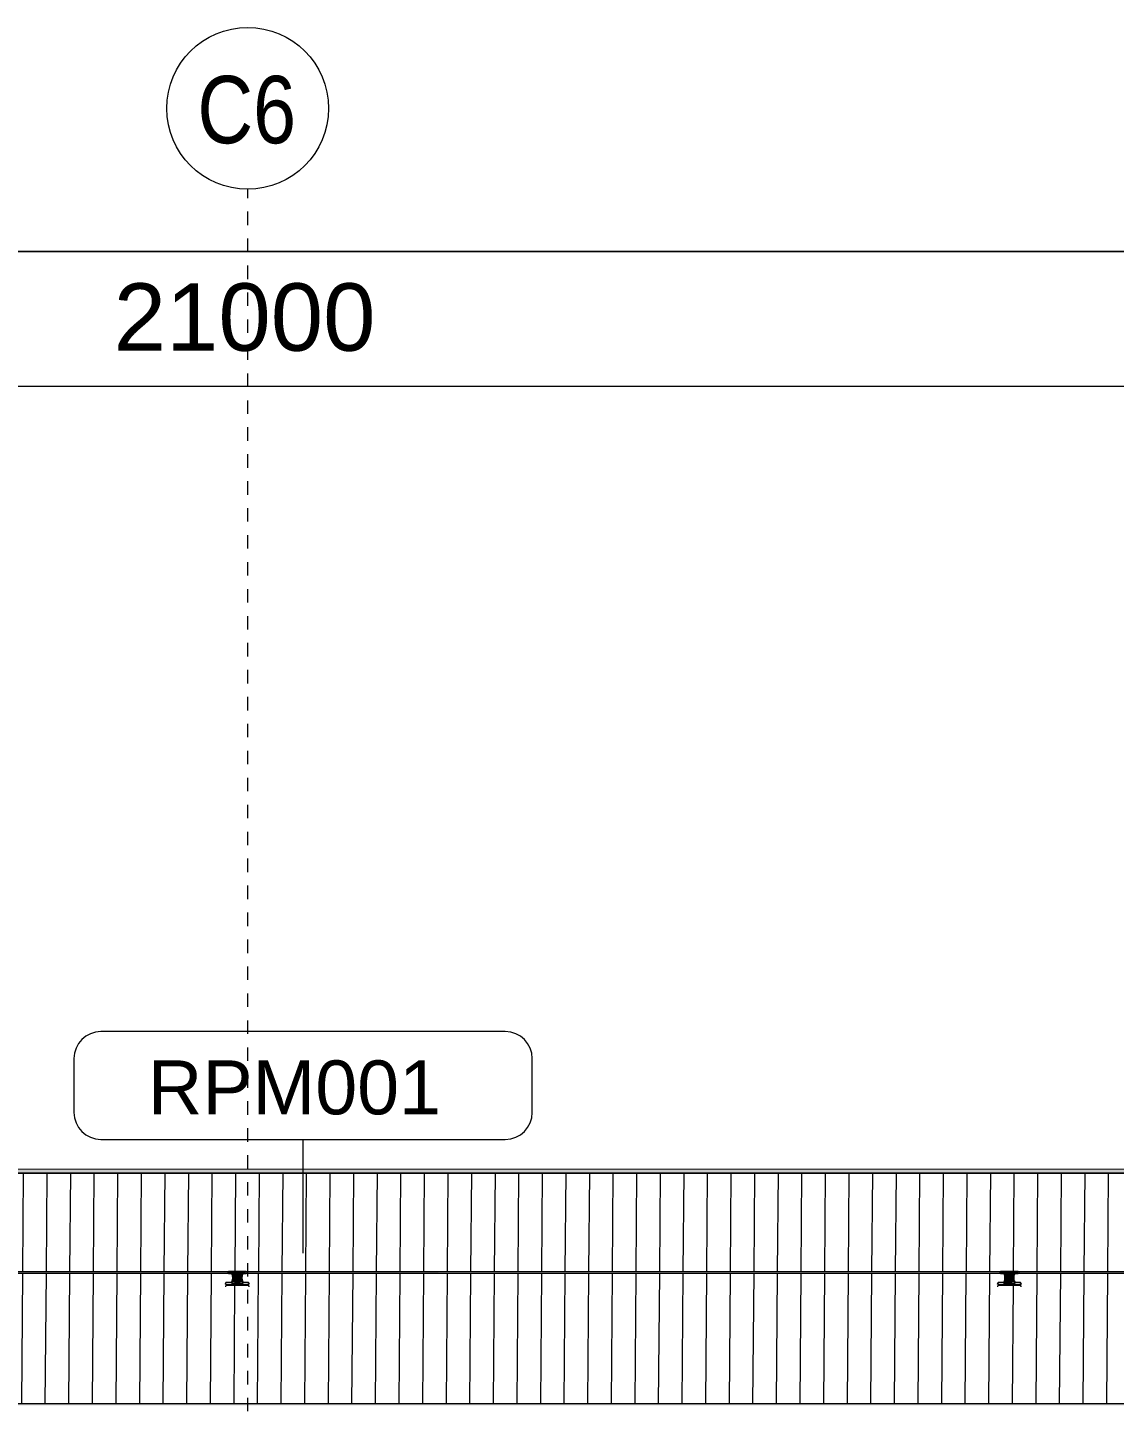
# Model space of a CAD drawing. Header units: metres. Extents: x -2362 to -2010, y -1 to 30.
# Drawn here: x -2064.4 to -2056.34, y 15.95 to 26.16 of the extents above; entities that cross this region are included whole.
import ezdxf

# ---------------------------------------------------------------- set-up
doc = ezdxf.new("R2010")
doc.units = ezdxf.units.M
doc.linetypes.add('Grid Line', pattern=[0.021, 0.012, -0.003, 0.003, -0.003])
for name, color, linetype, lineweight in [('A-ANNO-NOTE', 131, 'Continuous', 5), ('A-DETL-GENF', 92, 'Continuous', 5), ('A-ROOF', 132, 'Continuous', 5), ('A-ROOF-IDEN', 132, 'Continuous', 5), ('A-ROOF-PATT', 132, 'Continuous', 5), ('Q-SPCQ', 91, 'Continuous', 5), ('S-GRID', 1, 'Continuous', 5), ('S-GRID-IDEN', 1, 'Continuous', 5)]:
    doc.layers.add(name, color=color, linetype=linetype, lineweight=lineweight)
doc.styles.add('Arial', font='arial.ttf', dxfattribs={"height": 0.5})
doc.styles.add('Arial Narrow', font='ARIALN.TTF', dxfattribs={"height": 0.5})
doc.styles.add('Arial_2', font='arial.ttf', dxfattribs={"height": 0.4})

# ---------------------------------------------------------------- blocks, each defined once
blk = doc.blocks.new('Static Line_Sayfa_Metal Deck_Pan Mount - Up to 15 _ pitch - Max 2 Users-1847625-SOUTH EAST - PART C')
at = {"layer": 'Q-SPCQ'}
h = blk.add_hatch(color=256, dxfattribs=at)
h.paths.add_polyline_path([(-1584.927, 16.924), (-1584.577, 16.926), (-1584.577, 16.927), (-1584.573, 16.925), (-1584.571, 16.929), (-1590.171, 16.926), (-1590.169, 16.927), (-1590.165, 16.925), (-1590.165, 16.924), (-1585.76, 16.924)])
h.paths.add_polyline_path([(-1590.759, 16.924), (-1590.305, 16.926), (-1590.305, 16.927), (-1590.3, 16.925), (-1590.298, 16.929), (-1595.899, 16.926), (-1595.897, 16.927), (-1595.892, 16.925), (-1595.892, 16.924), (-1590.967, 16.924)])
h.paths.add_polyline_path([(-1596.383, 16.924), (-1596.032, 16.926), (-1596.032, 16.927), (-1596.028, 16.925), (-1596.026, 16.929), (-1601.627, 16.926), (-1601.624, 16.927), (-1601.62, 16.925), (-1601.62, 16.924), (-1596.591, 16.924)])
h.paths.add_polyline_path([(-1601.76, 16.924), (-1601.76, 16.927), (-1601.756, 16.925), (-1601.753, 16.929), (-1607.354, 16.926), (-1607.352, 16.927), (-1607.348, 16.925), (-1607.348, 16.924), (-1601.799, 16.924)])
h.paths.add_polyline_path([(-1607.481, 16.924), (-1607.481, 16.929), (-1613.082, 16.926), (-1613.079, 16.927), (-1613.075, 16.925), (-1613.075, 16.924), (-1607.488, 16.927), (-1607.488, 16.927), (-1607.483, 16.925), (-1607.483, 16.924)])
h.paths.add_polyline_path([(-1613.215, 16.924), (-1613.215, 16.927), (-1613.211, 16.925), (-1613.209, 16.929), (-1618.809, 16.926), (-1618.807, 16.927), (-1618.803, 16.925), (-1618.803, 16.924), (-1613.255, 16.924)])
h.paths.add_polyline_path([(-1619.087, 16.924), (-1618.943, 16.926), (-1618.943, 16.927), (-1618.938, 16.925), (-1618.936, 16.929), (-1624.537, 16.926), (-1624.535, 16.927), (-1624.53, 16.925), (-1624.53, 16.924), (-1619.295, 16.924)])
h.paths.add_polyline_path([(-1624.666, 16.924), (-1624.664, 16.926), (-1624.664, 16.929), (-1630.265, 16.926), (-1630.262, 16.927), (-1630.258, 16.925), (-1630.258, 16.924), (-1624.67, 16.926), (-1624.67, 16.927), (-1624.666, 16.925), (-1624.666, 16.925)])
h.paths.add_polyline_path([(-1630.398, 16.924), (-1630.398, 16.927), (-1630.394, 16.925), (-1630.391, 16.929), (-1635.992, 16.926), (-1635.99, 16.927), (-1635.986, 16.925), (-1635.986, 16.924), (-1630.543, 16.924)])
h.paths.add_polyline_path([(-1636.376, 16.924), (-1636.126, 16.926), (-1636.125, 16.927), (-1636.121, 16.925), (-1636.119, 16.929), (-1641.72, 16.926), (-1641.717, 16.927), (-1641.713, 16.925), (-1641.713, 16.924), (-1636.584, 16.924)])
h.paths.add_polyline_path([(-1642.625, 16.924), (-1641.853, 16.926), (-1641.852, 16.927), (-1641.849, 16.925), (-1641.847, 16.929), (-1647.447, 16.926), (-1647.445, 16.927), (-1647.441, 16.925), (-1647.441, 16.924), (-1642.833, 16.924)])
h.paths.add_polyline_path([(-1647.576, 16.924), (-1647.574, 16.926), (-1647.574, 16.929), (-1653.175, 16.926), (-1653.173, 16.927), (-1653.168, 16.925), (-1653.168, 16.924), (-1647.581, 16.926), (-1647.578, 16.927), (-1647.576, 16.925)])
h.paths.add_polyline_path([(-1654.289, 16.924), (-1653.308, 16.926), (-1653.308, 16.927), (-1653.304, 16.925), (-1653.302, 16.929), (-1658.903, 16.926), (-1658.9, 16.927), (-1658.896, 16.925), (-1658.896, 16.924), (-1654.497, 16.924)])
h = blk.add_hatch(color=256, dxfattribs=at)
h.paths.add_polyline_path([(-1584.571, 16.921), (-1584.573, 16.921), (-1584.577, 16.923), (-1584.577, 16.924), (-1590.165, 16.922), (-1590.166, 16.922), (-1590.169, 16.923), (-1590.171, 16.921), (-1584.718, 16.921)])
h.paths.add_polyline_path([(-1590.759, 16.921), (-1590.298, 16.922), (-1590.3, 16.921), (-1590.305, 16.923), (-1590.305, 16.924), (-1595.892, 16.922), (-1595.894, 16.921), (-1595.897, 16.923), (-1595.899, 16.921), (-1590.967, 16.921)])
h.paths.add_polyline_path([(-1596.026, 16.921), (-1596.028, 16.921), (-1596.032, 16.923), (-1596.032, 16.924), (-1601.62, 16.922), (-1601.621, 16.921), (-1601.624, 16.923), (-1601.627, 16.921), (-1596.175, 16.921)])
h.paths.add_polyline_path([(-1601.753, 16.921), (-1601.756, 16.921), (-1601.76, 16.923), (-1601.76, 16.924), (-1607.348, 16.922), (-1607.349, 16.921), (-1607.352, 16.923), (-1607.354, 16.921), (-1601.799, 16.921)])
h.paths.add_polyline_path([(-1607.631, 16.921), (-1607.481, 16.922), (-1607.483, 16.921), (-1607.488, 16.924), (-1607.488, 16.924), (-1613.075, 16.922), (-1613.077, 16.921), (-1613.079, 16.923), (-1613.082, 16.921), (-1607.839, 16.921)])
h.paths.add_polyline_path([(-1613.255, 16.921), (-1613.209, 16.923), (-1613.211, 16.921), (-1613.215, 16.924), (-1613.215, 16.924), (-1618.803, 16.922), (-1618.803, 16.922), (-1618.807, 16.923), (-1618.809, 16.921), (-1613.463, 16.921)])
h.paths.add_polyline_path([(-1619.087, 16.921), (-1618.936, 16.923), (-1618.938, 16.921), (-1618.943, 16.924), (-1618.943, 16.924), (-1624.53, 16.922), (-1624.531, 16.922), (-1624.535, 16.923), (-1624.537, 16.921), (-1619.295, 16.921)])
h.paths.add_polyline_path([(-1624.664, 16.921), (-1624.666, 16.921), (-1624.67, 16.924), (-1624.67, 16.924), (-1630.258, 16.922), (-1630.258, 16.922), (-1630.262, 16.923), (-1630.265, 16.921), (-1624.711, 16.921)])
h.paths.add_polyline_path([(-1630.752, 16.921), (-1630.391, 16.923), (-1630.394, 16.921), (-1630.398, 16.924), (-1630.398, 16.924), (-1635.986, 16.922), (-1635.986, 16.922), (-1635.99, 16.923), (-1635.992, 16.921), (-1630.96, 16.921)])
h.paths.add_polyline_path([(-1636.119, 16.921), (-1636.121, 16.921), (-1636.126, 16.924), (-1636.126, 16.924), (-1641.713, 16.922), (-1641.714, 16.922), (-1641.717, 16.923), (-1641.72, 16.921), (-1636.167, 16.921)])
h.paths.add_polyline_path([(-1643.041, 16.921), (-1641.847, 16.923), (-1641.849, 16.921), (-1641.853, 16.924), (-1641.853, 16.924), (-1647.441, 16.922), (-1647.441, 16.922), (-1647.445, 16.923), (-1647.447, 16.921), (-1643.249, 16.921)])
h.paths.add_polyline_path([(-1648.665, 16.921), (-1647.574, 16.922), (-1647.576, 16.921), (-1647.581, 16.923), (-1647.581, 16.924), (-1653.168, 16.922), (-1653.169, 16.922), (-1653.173, 16.923), (-1653.175, 16.921), (-1649.082, 16.921)])
h.paths.add_polyline_path([(-1654.289, 16.921), (-1653.302, 16.922), (-1653.304, 16.921), (-1653.308, 16.923), (-1653.308, 16.924), (-1658.896, 16.922), (-1658.896, 16.922), (-1658.9, 16.923), (-1658.903, 16.921), (-1654.497, 16.921)])
h = blk.add_hatch(color=256, dxfattribs=at)
h.paths.add_polyline_path([(-1613.209, 16.919), (-1613.209, 16.921), (-1613.215, 16.919)])
h.paths.add_polyline_path([(-1613.209, 16.929), (-1613.209, 16.93), (-1613.215, 16.929)])
for points in [[(-1613.211, 16.921), (-1613.211, 16.927), (-1613.215, 16.925), (-1613.215, 16.922)], [(-1613.185, 16.918), (-1613.082, 16.919), (-1613.082, 16.931), (-1613.209, 16.931), (-1613.209, 16.918)], [(-1613.105, 16.918), (-1613.105, 16.919), (-1613.18, 16.918)], [(-1613.145, 16.848), (-1613.145, 16.855), (-1613.157, 16.856), (-1613.157, 16.849), (-1613.154, 16.848)], [(-1613.145, 16.859), (-1613.145, 16.863), (-1613.154, 16.863), (-1613.154, 16.859)], [(-1613.145, 16.859), (-1613.137, 16.86), (-1613.137, 16.865), (-1613.139, 16.867), (-1613.145, 16.867), (-1613.145, 16.863)], [(-1613.145, 16.848), (-1613.133, 16.849), (-1613.133, 16.856), (-1613.145, 16.855)], [(-1613.079, 16.921), (-1613.075, 16.924), (-1613.075, 16.927), (-1613.079, 16.927), (-1613.079, 16.922)], [(-1607.483, 16.921), (-1607.483, 16.927), (-1607.488, 16.925), (-1607.488, 16.922)], [(-1607.458, 16.918), (-1607.458, 16.919), (-1607.354, 16.921), (-1607.354, 16.931), (-1607.481, 16.931), (-1607.481, 16.918), (-1607.458, 16.918)], [(-1607.418, 16.848), (-1607.418, 16.855), (-1607.429, 16.856), (-1607.429, 16.849), (-1607.423, 16.848)], [(-1607.418, 16.859), (-1607.418, 16.863), (-1607.427, 16.863), (-1607.426, 16.859), (-1607.423, 16.859)], [(-1607.378, 16.918), (-1607.378, 16.919), (-1607.423, 16.918)], [(-1607.418, 16.859), (-1607.409, 16.86), (-1607.409, 16.865), (-1607.411, 16.867), (-1607.418, 16.867), (-1607.418, 16.863)], [(-1607.418, 16.848), (-1607.406, 16.849), (-1607.406, 16.856), (-1607.418, 16.855)], [(-1607.352, 16.921), (-1607.348, 16.924), (-1607.348, 16.927), (-1607.352, 16.927), (-1607.352, 16.922)], [(-1613.229, 16.833), (-1613.229, 16.851), (-1613.233, 16.837), (-1613.233, 16.819)], [(-1613.17, 16.843), (-1613.105, 16.845), (-1613.105, 16.849), (-1613.185, 16.849), (-1613.185, 16.845)], [(-1613.12, 16.84), (-1613.12, 16.843), (-1613.17, 16.843), (-1613.17, 16.84)], [(-1613.058, 16.837), (-1613.061, 16.851), (-1613.061, 16.833), (-1613.058, 16.819)], [(-1607.502, 16.833), (-1607.501, 16.851), (-1607.505, 16.837), (-1607.505, 16.819)], [(-1607.504, 16.819), (-1607.503, 16.819), (-1607.505, 16.819)], [(-1607.393, 16.843), (-1607.378, 16.845), (-1607.378, 16.849), (-1607.458, 16.849), (-1607.458, 16.845), (-1607.423, 16.843)], [(-1607.443, 16.84), (-1607.393, 16.84), (-1607.393, 16.843), (-1607.443, 16.843)], [(-1607.33, 16.837), (-1607.334, 16.851), (-1607.334, 16.833), (-1607.33, 16.819)]]:
    blk.add_hatch(color=256, dxfattribs=at).paths.add_polyline_path(points)
h = blk.add_hatch(color=256, dxfattribs=at)
h.paths.add_polyline_path([(-1613.133, 16.853), (-1613.106, 16.856), (-1613.111, 16.87), (-1613.112, 16.886), (-1613.111, 16.902), (-1613.105, 16.918), (-1613.184, 16.916), (-1613.18, 16.902), (-1613.178, 16.886), (-1613.18, 16.87), (-1613.185, 16.853), (-1613.157, 16.856), (-1613.155, 16.856), (-1613.145, 16.855), (-1613.133, 16.856)])
h.paths.add_polyline_path([(-1613.145, 16.859), (-1613.154, 16.859), (-1613.154, 16.864), (-1613.145, 16.865), (-1613.145, 16.867), (-1613.137, 16.865), (-1613.136, 16.862), (-1613.137, 16.859)])
h = blk.add_hatch(color=256, dxfattribs=at)
h.paths.add_polyline_path([(-1607.348, 16.919), (-1607.348, 16.921), (-1607.354, 16.919)])
h.paths.add_polyline_path([(-1607.481, 16.929), (-1607.481, 16.93), (-1607.488, 16.929)])
h = blk.add_hatch(color=256, dxfattribs=at)
h.paths.add_polyline_path([(-1607.429, 16.853), (-1607.427, 16.856), (-1607.418, 16.855), (-1607.406, 16.855), (-1607.406, 16.853), (-1607.378, 16.856), (-1607.383, 16.87), (-1607.385, 16.886), (-1607.383, 16.902), (-1607.378, 16.918), (-1607.458, 16.918), (-1607.452, 16.902), (-1607.45, 16.886), (-1607.452, 16.87), (-1607.458, 16.853)])
h.paths.add_polyline_path([(-1607.418, 16.859), (-1607.426, 16.859), (-1607.426, 16.865), (-1607.418, 16.865), (-1607.418, 16.867), (-1607.409, 16.865), (-1607.408, 16.862), (-1607.409, 16.859)])
h = blk.add_hatch(color=256, dxfattribs=at)
h.paths.add_polyline_path([(-1613.231, 16.819), (-1613.231, 16.819), (-1613.233, 16.819)])
h.paths.add_polyline_path([(-1613.064, 16.832), (-1613.063, 16.834), (-1613.227, 16.832)])
h = blk.add_hatch(color=256, dxfattribs=at)
h.paths.add_polyline_path([(-1613.12, 16.834), (-1613.062, 16.834), (-1613.062, 16.852), (-1613.105, 16.85), (-1613.105, 16.849), (-1613.105, 16.849), (-1613.105, 16.845), (-1613.12, 16.843)])
h.paths.add_polyline_path([(-1613.228, 16.834), (-1613.12, 16.834), (-1613.12, 16.84), (-1613.17, 16.84), (-1613.17, 16.843), (-1613.185, 16.845), (-1613.185, 16.849), (-1613.185, 16.851), (-1613.185, 16.852), (-1613.228, 16.85), (-1613.228, 16.843)])
h = blk.add_hatch(color=256, dxfattribs=at)
h.paths.add_polyline_path([(-1613.133, 16.849), (-1613.105, 16.851), (-1613.105, 16.853), (-1613.133, 16.851), (-1613.133, 16.849)])
h.paths.add_polyline_path([(-1613.157, 16.849), (-1613.157, 16.853), (-1613.185, 16.851), (-1613.185, 16.849)])
h = blk.add_hatch(color=256, dxfattribs=at)
h.paths.add_polyline_path([(-1607.393, 16.834), (-1607.335, 16.834), (-1607.335, 16.852), (-1607.378, 16.85), (-1607.378, 16.849), (-1607.378, 16.849), (-1607.378, 16.845), (-1607.393, 16.843)])
h.paths.add_polyline_path([(-1607.458, 16.834), (-1607.393, 16.834), (-1607.393, 16.84), (-1607.443, 16.84), (-1607.443, 16.843), (-1607.458, 16.845), (-1607.458, 16.849), (-1607.458, 16.851), (-1607.458, 16.852), (-1607.5, 16.85), (-1607.501, 16.834)])
h = blk.add_hatch(color=256, dxfattribs=at)
h.paths.add_polyline_path([(-1607.406, 16.849), (-1607.378, 16.851), (-1607.378, 16.853), (-1607.406, 16.851), (-1607.406, 16.849)])
h.paths.add_polyline_path([(-1607.429, 16.849), (-1607.429, 16.853), (-1607.458, 16.851), (-1607.458, 16.849)])
for p, q in [((-1584.506, 16.929), (-1658.967, 16.929)), ((-1658.967, 16.921), (-1584.506, 16.921)), ((-1613.211, 16.931), (-1613.215, 16.93)), ((-1613.215, 16.919), (-1613.211, 16.918)), ((-1613.082, 16.931), (-1613.209, 16.931)), ((-1613.209, 16.918), (-1613.082, 16.918)), ((-1613.185, 16.918), (-1613.185, 16.92)), ((-1613.185, 16.917), (-1613.185, 16.918)), ((-1613.185, 16.918), (-1613.105, 16.918)), ((-1613.185, 16.917), (-1613.185, 16.917)), ((-1613.185, 16.855), (-1613.185, 16.856)), ((-1613.185, 16.856), (-1613.185, 16.854)), ((-1613.185, 16.853), (-1613.185, 16.855)), ((-1613.157, 16.856), (-1613.157, 16.849)), ((-1613.155, 16.858), (-1613.156, 16.857)), ((-1613.155, 16.859), (-1613.155, 16.858)), ((-1613.135, 16.858), (-1613.135, 16.859)), ((-1613.134, 16.857), (-1613.135, 16.858)), ((-1613.133, 16.849), (-1613.133, 16.856)), ((-1613.105, 16.92), (-1613.105, 16.918)), ((-1613.105, 16.918), (-1613.105, 16.917)), ((-1613.105, 16.917), (-1613.105, 16.917)), ((-1613.105, 16.854), (-1613.105, 16.856)), ((-1613.105, 16.856), (-1613.105, 16.855)), ((-1613.105, 16.855), (-1613.105, 16.853)), ((-1613.075, 16.93), (-1613.079, 16.931)), ((-1613.079, 16.918), (-1613.075, 16.919)), ((-1607.483, 16.931), (-1607.488, 16.93)), ((-1607.488, 16.919), (-1607.483, 16.918)), ((-1607.354, 16.931), (-1607.481, 16.931)), ((-1607.481, 16.918), (-1607.354, 16.918)), ((-1607.458, 16.918), (-1607.458, 16.92)), ((-1607.458, 16.917), (-1607.458, 16.918)), ((-1607.458, 16.918), (-1607.378, 16.918)), ((-1607.458, 16.917), (-1607.458, 16.917)), ((-1607.458, 16.855), (-1607.458, 16.856)), ((-1607.458, 16.856), (-1607.458, 16.854)), ((-1607.458, 16.853), (-1607.458, 16.855)), ((-1607.428, 16.858), (-1607.429, 16.857)), ((-1607.429, 16.856), (-1607.429, 16.849)), ((-1607.427, 16.859), (-1607.427, 16.858)), ((-1607.408, 16.858), (-1607.408, 16.859)), ((-1607.406, 16.857), (-1607.408, 16.858)), ((-1607.406, 16.849), (-1607.406, 16.856)), ((-1607.378, 16.92), (-1607.378, 16.918)), ((-1607.378, 16.918), (-1607.378, 16.917)), ((-1607.378, 16.917), (-1607.378, 16.917)), ((-1607.378, 16.854), (-1607.378, 16.856)), ((-1607.378, 16.856), (-1607.378, 16.855)), ((-1607.378, 16.855), (-1607.378, 16.853)), ((-1607.348, 16.93), (-1607.352, 16.931)), ((-1607.352, 16.918), (-1607.348, 16.919)), ((-1613.233, 16.837), (-1613.229, 16.851)), ((-1613.229, 16.833), (-1613.233, 16.819)), ((-1613.231, 16.819), (-1613.228, 16.832)), ((-1613.228, 16.847), (-1613.229, 16.843)), ((-1613.228, 16.852), (-1613.185, 16.852)), ((-1613.062, 16.834), (-1613.228, 16.834)), ((-1613.227, 16.832), (-1613.064, 16.832)), ((-1613.185, 16.845), (-1613.185, 16.849)), ((-1613.185, 16.845), (-1613.185, 16.842)), ((-1613.185, 16.845), (-1613.185, 16.842)), ((-1613.17, 16.843), (-1613.12, 16.843)), ((-1613.17, 16.84), (-1613.12, 16.84)), ((-1613.165, 16.849), (-1613.165, 16.846)), ((-1613.125, 16.846), (-1613.125, 16.849)), ((-1613.105, 16.852), (-1613.062, 16.852)), ((-1613.105, 16.849), (-1613.105, 16.845)), ((-1613.105, 16.842), (-1613.105, 16.845)), ((-1613.063, 16.832), (-1613.06, 16.819)), ((-1613.061, 16.843), (-1613.062, 16.847)), ((-1613.061, 16.851), (-1613.058, 16.837)), ((-1613.058, 16.819), (-1613.061, 16.833)), ((-1607.505, 16.837), (-1607.501, 16.851)), ((-1607.502, 16.833), (-1607.505, 16.819)), ((-1607.503, 16.819), (-1607.5, 16.832)), ((-1607.5, 16.847), (-1607.501, 16.843)), ((-1607.335, 16.834), (-1607.501, 16.834)), ((-1607.5, 16.852), (-1607.458, 16.852)), ((-1607.499, 16.832), (-1607.336, 16.832)), ((-1607.458, 16.845), (-1607.458, 16.849)), ((-1607.458, 16.845), (-1607.458, 16.842)), ((-1607.458, 16.845), (-1607.458, 16.842)), ((-1607.443, 16.843), (-1607.393, 16.843)), ((-1607.443, 16.84), (-1607.393, 16.84)), ((-1607.437, 16.849), (-1607.437, 16.846)), ((-1607.398, 16.846), (-1607.398, 16.849)), ((-1607.378, 16.852), (-1607.335, 16.852)), ((-1607.378, 16.849), (-1607.378, 16.845)), ((-1607.378, 16.842), (-1607.378, 16.845)), ((-1607.334, 16.843), (-1607.335, 16.847)), ((-1607.335, 16.832), (-1607.332, 16.819)), ((-1607.334, 16.851), (-1607.33, 16.837)), ((-1607.33, 16.819), (-1607.334, 16.833))]:
    blk.add_line(p, q, dxfattribs=at)
at = {"layer": 'Q-SPCQ', "flags": 128}
for points in [[(-1613.211, 16.931), (-1613.21, 16.931), (-1613.21, 16.931), (-1613.21, 16.931), (-1613.209, 16.931), (-1613.209, 16.931), (-1613.209, 16.931)], [(-1613.209, 16.918), (-1613.209, 16.918), (-1613.209, 16.918), (-1613.21, 16.918), (-1613.21, 16.918), (-1613.211, 16.918), (-1613.211, 16.918)], [(-1613.157, 16.856), (-1613.157, 16.857), (-1613.157, 16.857), (-1613.157, 16.857), (-1613.156, 16.857)], [(-1613.155, 16.859), (-1613.154, 16.865), (-1613.152, 16.868), (-1613.15, 16.87), (-1613.148, 16.871), (-1613.147, 16.871), (-1613.146, 16.871), (-1613.146, 16.872), (-1613.146, 16.872), (-1613.145, 16.872)], [(-1613.155, 16.858), (-1613.155, 16.858), (-1613.155, 16.858), (-1613.155, 16.858), (-1613.155, 16.858)], [(-1613.135, 16.859), (-1613.137, 16.865), (-1613.139, 16.868), (-1613.141, 16.87), (-1613.142, 16.871), (-1613.143, 16.871), (-1613.144, 16.871), (-1613.144, 16.872), (-1613.145, 16.872), (-1613.145, 16.872)], [(-1613.135, 16.858), (-1613.135, 16.858), (-1613.135, 16.858), (-1613.135, 16.858), (-1613.135, 16.858)], [(-1613.133, 16.856), (-1613.134, 16.857), (-1613.134, 16.857), (-1613.134, 16.857), (-1613.134, 16.857)], [(-1613.082, 16.931), (-1613.081, 16.931), (-1613.081, 16.931), (-1613.081, 16.931), (-1613.08, 16.931), (-1613.08, 16.931), (-1613.079, 16.931)], [(-1613.079, 16.918), (-1613.08, 16.918), (-1613.08, 16.918), (-1613.081, 16.918), (-1613.081, 16.918), (-1613.081, 16.918), (-1613.082, 16.918)], [(-1607.483, 16.931), (-1607.483, 16.931), (-1607.482, 16.931), (-1607.482, 16.931), (-1607.482, 16.931), (-1607.481, 16.931), (-1607.481, 16.931)], [(-1607.481, 16.918), (-1607.481, 16.918), (-1607.482, 16.918), (-1607.482, 16.918), (-1607.483, 16.918), (-1607.483, 16.918), (-1607.483, 16.918)], [(-1607.429, 16.856), (-1607.429, 16.857), (-1607.429, 16.857), (-1607.429, 16.857), (-1607.429, 16.857)], [(-1607.427, 16.858), (-1607.427, 16.858), (-1607.427, 16.858), (-1607.428, 16.858), (-1607.428, 16.858)], [(-1607.427, 16.859), (-1607.426, 16.865), (-1607.424, 16.868), (-1607.422, 16.87), (-1607.421, 16.871), (-1607.42, 16.871), (-1607.419, 16.871), (-1607.418, 16.872), (-1607.418, 16.872), (-1607.418, 16.872)], [(-1607.408, 16.859), (-1607.409, 16.865), (-1607.411, 16.868), (-1607.413, 16.87), (-1607.415, 16.871), (-1607.416, 16.871), (-1607.416, 16.871), (-1607.417, 16.872), (-1607.417, 16.872), (-1607.418, 16.872)], [(-1607.408, 16.858), (-1607.408, 16.858), (-1607.408, 16.858), (-1607.408, 16.858), (-1607.408, 16.858)], [(-1607.406, 16.856), (-1607.406, 16.857), (-1607.406, 16.857), (-1607.406, 16.857), (-1607.406, 16.857)], [(-1607.354, 16.931), (-1607.354, 16.931), (-1607.353, 16.931), (-1607.353, 16.931), (-1607.353, 16.931), (-1607.352, 16.931), (-1607.352, 16.931)], [(-1607.352, 16.918), (-1607.352, 16.918), (-1607.353, 16.918), (-1607.353, 16.918), (-1607.353, 16.918), (-1607.354, 16.918), (-1607.354, 16.918)]]:
    blk.add_lwpolyline(points, dxfattribs=at)
at = {"layer": 'Q-SPCQ'}
for centre, major_axis, ratio, start_param, end_param in [((-1613.215, 16.925), (0, 0.00522), 0.000693, 0.087266, 1.006623), ((-1613.215, 16.925), (0, 0.00522), 0.000693, 1.169847, 2.100607), ((-1613.215, 16.925), (0, 0.00522), 0.000693, 2.181662, 3.141429), ((-1613.215, 16.925), (0, 0.00522), 0.000693, 3.141593, 3.228859), ((-1613.248, 16.886), (-0.07, 0.0006), 0.996194, 2.690759, 3.608325), ((-1613.248, 16.886), (-0.07, 0.0006), 0.996194, 3.431539, 3.586613), ((-1613.248, 16.886), (-0.07, 0.0006), 0.996194, 2.690759, 2.920151), ((-1613.042, 16.886), (-0.07, 0.0006), 0.996194, 5.832352, 6.749918), ((-1613.042, 16.886), (-0.07, 0.0006), 0.996194, 0.237341, 0.466732), ((-1613.042, 16.886), (-0.07, 0.0006), 0.996194, 5.854064, 6.011595), ((-1613.075, 16.925), (0, 0.00522), 0.000693, 0.087267, 1.006623), ((-1613.075, 16.925), (0, 0.00522), 0.000693, 1.17018, 2.100315), ((-1613.075, 16.925), (0, 0.00522), 0.000693, 2.181661, 3.141593), ((-1613.075, 16.925), (0, 0.00522), 0.000693, 3.141756, 3.228859), ((-1607.488, 16.925), (0, 0.00522), 0.000693, 0.087266, 1.006623), ((-1607.488, 16.925), (0, 0.00522), 0.000693, 1.183491, 2.088679), ((-1607.488, 16.925), (0, 0.00522), 0.000693, 2.181662, 3.141429), ((-1607.488, 16.925), (0, 0.00522), 0.000693, 3.141593, 3.228859), ((-1607.52, 16.886), (-0.07, 0.0006), 0.996194, 3.431539, 3.608325), ((-1607.52, 16.886), (-0.07, 0.0006), 0.996194, 2.690759, 3.608325), ((-1607.52, 16.886), (-0.07, 0.0006), 0.996194, 2.690759, 2.920151), ((-1607.315, 16.886), (-0.07, 0.0006), 0.996194, 5.832352, 6.749918), ((-1607.315, 16.886), (-0.07, 0.0006), 0.996194, 0.237341, 0.466732), ((-1607.315, 16.886), (-0.07, 0.0006), 0.996194, 5.832352, 6.011595), ((-1607.348, 16.925), (0, 0.00522), 0.000693, 0.087267, 1.006623), ((-1607.348, 16.925), (0, 0.00522), 0.000693, 1.183824, 2.088388), ((-1607.348, 16.925), (0, 0.00522), 0.000693, 2.181662, 3.141593), ((-1607.348, 16.925), (0, 0.00522), 0.000693, 3.141756, 3.228859), ((-1613.228, 16.851), (-0.001, 0.000008), 0.996194, 4.940111, 6.038975), ((-1613.228, 16.833), (-0.001, 0.000008), 0.996194, 4.720338, 6.038975), ((-1613.227, 16.831), (-0.001, 0.000008), 0.996194, 4.720338, 6.038975), ((-1613.185, 16.853), (0, 0.004), 0.000693, 3.228859, 4.799655), ((-1613.17, 16.845), (0.015, 0), 0.087156, 3.141593, 4.711693), ((-1613.17, 16.842), (0.015, 0), 0.087156, 3.141593, 4.711693), ((-1613.145, 16.849), (0.0199, 0), 0.087156, 2.355499, 3.140897), ((-1613.145, 16.849), (0.0199, 0), 0.087156, 3.141593, 4.711693), ((-1613.145, 16.846), (0.0199, 0), 0.087156, 1.570101, 3.140897), ((-1613.145, 16.846), (0.0199, 0), 0.087156, 3.141593, 4.711693), ((-1613.145, 16.849), (0.0117, 0), 0.087156, 3.141593, 4.711693), ((-1613.145, 16.849), (0.0199, 0), 0.087156, 4.711693, 6.28249), ((-1613.145, 16.849), (0.0117, 0), 0.087156, 4.711693, 6.28249), ((-1613.145, 16.846), (0.0199, 0), 0.087156, 0, 1.570101), ((-1613.145, 16.846), (0.0199, 0), 0.087156, 4.711693, 6.28249), ((-1613.145, 16.849), (0.0199, 0), 0.087156, 0, 0.784703), ((-1613.12, 16.845), (0.015, 0), 0.087156, 4.711693, 6.28249), ((-1613.12, 16.842), (0.015, 0), 0.087156, 4.711693, 6.28249), ((-1613.105, 16.853), (0, 0.004), 0.000693, 3.228859, 4.799655), ((-1613.064, 16.831), (-0.001, 0.000008), 0.996194, 3.401702, 4.720338), ((-1613.062, 16.851), (-0.001, 0.000008), 0.996194, 3.401702, 4.720338), ((-1613.062, 16.833), (-0.001, 0.000008), 0.996194, 3.401702, 4.500566), ((-1607.501, 16.833), (-0.001, 0.000008), 0.996194, 4.720338, 6.038975), ((-1607.5, 16.851), (-0.001, 0.000008), 0.996194, 4.940111, 6.038975), ((-1607.499, 16.831), (-0.001, 0.000008), 0.996194, 4.720338, 6.038975), ((-1607.458, 16.853), (0, 0.004), 0.000693, 3.228859, 4.799655), ((-1607.443, 16.845), (0.015, 0), 0.087156, 3.141593, 4.711693), ((-1607.443, 16.842), (0.015, 0), 0.087156, 3.141593, 4.711693), ((-1607.418, 16.849), (0.0199, 0), 0.087156, 2.355499, 3.140897), ((-1607.418, 16.849), (0.0199, 0), 0.087156, 3.141593, 4.711693), ((-1607.418, 16.846), (0.0199, 0), 0.087156, 1.570101, 3.140897), ((-1607.418, 16.846), (0.0199, 0), 0.087156, 3.141593, 4.711693), ((-1607.418, 16.849), (0.0117, 0), 0.087156, 3.141593, 4.711693), ((-1607.418, 16.849), (0.0199, 0), 0.087156, 4.711693, 6.28249), ((-1607.418, 16.849), (0.0117, 0), 0.087156, 4.711693, 6.28249), ((-1607.418, 16.846), (0.0199, 0), 0.087156, 0, 1.570101), ((-1607.418, 16.846), (0.0199, 0), 0.087156, 4.711693, 6.28249), ((-1607.418, 16.849), (0.0199, 0), 0.087156, 0, 0.784703), ((-1607.393, 16.845), (0.015, 0), 0.087156, 4.711693, 6.28249), ((-1607.393, 16.842), (0.015, 0), 0.087156, 4.711693, 6.28249), ((-1607.378, 16.853), (0, 0.004), 0.000693, 3.228859, 4.799655), ((-1607.336, 16.831), (-0.001, 0.000008), 0.996194, 3.401702, 4.720338), ((-1607.335, 16.851), (-0.001, 0.000008), 0.996194, 3.401702, 4.720338), ((-1607.335, 16.833), (-0.001, 0.000008), 0.996194, 3.401702, 4.500566)]:
    blk.add_ellipse(centre, major_axis=major_axis, ratio=ratio, start_param=start_param, end_param=end_param, dxfattribs=at)
blk = doc.blocks.new('Ridge Capping - Ridge Capping-1882401-SOUTH EAST - PART C')
at = {"layer": 'A-ROOF'}
for points in [[(-1665.486, 17.663), (-1574.572, 17.665), (-1574.572, 17.691), (-1665.486, 17.689)], [(-1665.35, 17.659), (-1574.582, 17.662), (-1574.572, 17.665), (-1665.486, 17.662)]]:
    blk.add_hatch(color=256, dxfattribs=at).paths.add_polyline_path(points)
for p, q in [((-1574.572, 17.691), (-1665.486, 17.689)), ((-1665.486, 17.663), (-1574.572, 17.665)), ((-1665.35, 17.659), (-1574.582, 17.662))]:
    blk.add_line(p, q, dxfattribs=at)
blk = doc.blocks.new('Dimension - Grids _2D_ - 1-200-1015424-SOUTH EAST - PART C')
at = {"layer": 'A-DETL-GENF'}
for p, q in [((-1645.068, 24.5), (-1665.068, 24.5)), ((-1665.068, 24.5), (-1645.068, 24.5)), ((-1665.068, 23.5), (-1645.068, 23.5)), ((-1665.068, 23.5), (-1645.068, 23.5))]:
    blk.add_line(p, q, dxfattribs=at)
blk = doc.blocks.new('Roof Tag - Roof Tag 17W-1080807-SOUTH EAST - PART C')
at = {"layer": 'A-ROOF-IDEN'}
for p, q in [((-1611.157, 18.712), (-1614.157, 18.712)), ((-1614.357, 18.512), (-1614.357, 18.112)), ((-1610.957, 18.112), (-1610.957, 18.512)), ((-1614.157, 17.912), (-1611.157, 17.912))]:
    blk.add_line(p, q, dxfattribs=at)
for centre, start, end in [((-1614.157, 18.512), 90, 180), ((-1611.157, 18.512), 360, 90), ((-1614.157, 18.112), 180, 270), ((-1611.157, 18.112), 270, 0)]:
    blk.add_arc(centre, 0.2, start, end, dxfattribs=at)
blk = doc.blocks.new('Grid - A1-3055139-SOUTH EAST - PART C')
at = {"layer": 'S-GRID-IDEN'}
blk.add_circle((-1644.568, 25.561), 0.6, dxfattribs=at)

msp = doc.modelspace()

# ---------------------------------------------------------------- hatches: boundary and pattern name
at = {"layer": 'A-ROOF'}
msp.add_hatch(color=256, dxfattribs=at).paths.add_polyline_path([(-2115.204, 15.911), (-2105.02, 15.911), (-2105.02, 15.94), (-2023.951, 15.94), (-2023.951, 15.952), (-2115.204, 15.95)])
at = {"layer": 'A-ROOF-PATT'}
h = msp.add_hatch(dxfattribs=at)
h.set_pattern_fill('FP_302', color=256, style=0, pattern_type=2)
h.set_pattern_definition([(89.546, (-884.38961, -373.716), (-0.17499552, -3.386e-06), [])])
h.paths.add_polyline_path([(-2092.951, 15.952), (-2024.283, 15.952), (-2024.284, 17.662), (-2115.052, 17.659), (-2115.052, 15.952), (-2093.784, 15.952)])
h.paths.add_polyline_path([(-2023.951, 15.952), (-2024.257, 15.956), (-2024.273, 15.952), (-2024.255, 15.952)])
h.paths.add_polyline_path([(-2114.351, 16.923), (-2114.347, 16.923), (-2114.348, 16.913), (-2114.35, 16.918)])
h.paths.add_polyline_path([(-2114.355, 16.921), (-2114.351, 16.923), (-2114.351, 16.915), (-2114.355, 16.921)])
h.paths.add_polyline_path([(-2114.338, 16.92), (-2114.344, 16.913), (-2114.341, 16.922)])
h.paths.add_polyline_path([(-2114.335, 16.918), (-2114.34, 16.915), (-2114.338, 16.92)])
h.paths.add_polyline_path([(-2029.749, 16.906), (-2034.145, 16.918), (-2034.17, 16.916), (-2034.174, 16.902), (-2034.176, 16.886), (-2034.174, 16.87), (-2034.169, 16.852), (-2034.126, 16.852), (-2034.128, 16.832), (-2034.292, 16.834), (-2034.292, 16.852), (-2034.249, 16.853), (-2034.243, 16.87), (-2034.242, 16.886), (-2034.243, 16.902), (-2034.249, 16.918), (-2034.279, 16.919), (-2034.279, 16.921), (-2039.873, 16.919), (-2039.873, 16.918), (-2039.896, 16.918), (-2039.902, 16.902), (-2039.904, 16.886), (-2039.902, 16.87), (-2039.896, 16.852), (-2039.853, 16.852), (-2039.855, 16.832), (-2040.019, 16.834), (-2040.019, 16.852), (-2040, 16.852), (-2040, 16.919), (-2045.624, 16.918), (-2045.629, 16.902), (-2045.631, 16.886), (-2045.629, 16.87), (-2045.624, 16.852), (-2045.581, 16.852), (-2045.583, 16.832), (-2045.747, 16.834), (-2045.747, 16.852), (-2045.727, 16.852), (-2045.727, 16.919), (-2051.352, 16.918), (-2051.357, 16.902), (-2051.359, 16.886), (-2051.357, 16.87), (-2051.352, 16.852), (-2051.309, 16.852), (-2051.31, 16.832), (-2051.475, 16.834), (-2051.474, 16.852), (-2051.432, 16.853), (-2051.426, 16.87), (-2051.424, 16.886), (-2051.426, 16.902), (-2051.432, 16.918), (-2051.462, 16.919), (-2051.462, 16.921), (-2057.056, 16.919), (-2057.056, 16.918), (-2057.079, 16.918), (-2057.085, 16.902), (-2057.086, 16.886), (-2057.085, 16.87), (-2057.079, 16.852), (-2057.036, 16.852), (-2057.038, 16.832), (-2057.202, 16.834), (-2057.202, 16.852), (-2057.183, 16.852), (-2057.183, 16.919), (-2062.807, 16.918), (-2062.812, 16.902), (-2062.814, 16.886), (-2062.812, 16.87), (-2062.807, 16.852), (-2062.764, 16.852), (-2062.766, 16.832), (-2062.93, 16.834), (-2062.93, 16.852), (-2062.887, 16.853), (-2062.881, 16.87), (-2062.88, 16.886), (-2062.881, 16.902), (-2062.887, 16.918), (-2062.917, 16.919), (-2062.917, 16.921), (-2068.511, 16.919), (-2068.511, 16.918), (-2068.534, 16.918), (-2068.54, 16.902), (-2068.542, 16.886), (-2068.54, 16.87), (-2068.534, 16.852), (-2068.491, 16.852), (-2068.493, 16.832), (-2068.657, 16.834), (-2068.657, 16.852), (-2068.638, 16.852), (-2068.638, 16.919), (-2074.262, 16.918), (-2074.267, 16.902), (-2074.269, 16.886), (-2074.267, 16.87), (-2074.262, 16.852), (-2074.219, 16.852), (-2074.221, 16.832), (-2074.385, 16.834), (-2074.385, 16.852), (-2074.342, 16.853), (-2074.337, 16.87), (-2074.335, 16.886), (-2074.337, 16.902), (-2074.342, 16.918), (-2074.372, 16.919), (-2074.372, 16.921), (-2079.966, 16.919), (-2079.966, 16.918), (-2079.99, 16.916), (-2079.995, 16.902), (-2079.997, 16.886), (-2079.995, 16.87), (-2079.99, 16.852), (-2079.947, 16.852), (-2079.948, 16.832), (-2080.113, 16.834), (-2080.112, 16.852), (-2080.093, 16.852), (-2080.093, 16.919), (-2085.694, 16.918), (-2085.694, 16.918), (-2085.717, 16.918), (-2085.723, 16.902), (-2085.724, 16.886), (-2085.723, 16.87), (-2085.717, 16.852), (-2085.674, 16.852), (-2085.676, 16.832), (-2085.84, 16.834), (-2085.84, 16.852), (-2085.821, 16.852), (-2085.821, 16.919), (-2091.445, 16.918), (-2091.45, 16.902), (-2091.452, 16.886), (-2091.45, 16.87), (-2091.445, 16.852), (-2091.402, 16.852), (-2091.404, 16.832), (-2091.568, 16.834), (-2091.568, 16.852), (-2091.548, 16.852), (-2091.548, 16.919), (-2097.172, 16.918), (-2097.178, 16.902), (-2097.18, 16.886), (-2097.178, 16.87), (-2097.172, 16.852), (-2097.129, 16.852), (-2097.131, 16.832), (-2097.295, 16.834), (-2097.295, 16.852), (-2097.276, 16.852), (-2097.276, 16.919), (-2102.9, 16.918), (-2102.905, 16.902), (-2102.907, 16.886), (-2102.905, 16.87), (-2102.9, 16.852), (-2102.857, 16.852), (-2102.859, 16.832), (-2103.023, 16.834), (-2103.023, 16.852), (-2103.003, 16.852), (-2103.003, 16.919), (-2108.604, 16.918), (-2108.604, 16.918), (-2108.628, 16.916), (-2108.633, 16.902), (-2108.635, 16.886), (-2108.633, 16.87), (-2108.628, 16.852), (-2108.585, 16.852), (-2108.586, 16.832), (-2108.751, 16.834), (-2108.75, 16.852), (-2108.708, 16.853), (-2108.702, 16.87), (-2108.7, 16.886), (-2108.702, 16.902), (-2108.708, 16.918), (-2108.738, 16.919), (-2108.738, 16.921), (-2108.901, 16.92), (-2109.023, 16.92), (-2109.089, 16.919), (-2114.33, 16.899), (-2114.33, 16.851), (-2114.119, 16.851), (-2114.119, 16.822), (-2114.671, 16.822), (-2114.671, 16.851), (-2114.46, 16.854), (-2114.46, 16.859), (-2114.45, 16.875), (-2114.355, 16.922), (-2114.354, 16.902), (-2114.35, 16.898), (-2114.344, 16.899), (-2114.335, 16.903), (-2114.348, 16.906), (-2114.347, 16.909), (-2114.34, 16.911), (-2114.335, 16.918), (-2114.33, 16.91), (-2114.303, 16.91), (-2114.27, 16.909), (-2114.165, 16.91), (-2114.081, 16.91), (-2113.956, 16.91), (-2110.43, 16.923), (-2110.411, 16.923), (-2108.731, 16.93), (-2108.731, 16.931), (-2108.598, 16.931), (-2108.598, 16.929), (-2103.003, 16.93), (-2103.003, 16.931), (-2102.87, 16.93), (-2102.87, 16.929), (-2097.276, 16.93), (-2097.276, 16.931), (-2097.142, 16.93), (-2097.142, 16.929), (-2091.548, 16.93), (-2091.548, 16.931), (-2091.415, 16.931), (-2091.415, 16.929), (-2085.821, 16.93), (-2085.821, 16.931), (-2085.687, 16.931), (-2085.687, 16.929), (-2080.093, 16.93), (-2080.093, 16.931), (-2079.96, 16.93), (-2079.96, 16.929), (-2074.365, 16.93), (-2074.365, 16.931), (-2074.232, 16.93), (-2074.232, 16.929), (-2068.638, 16.93), (-2068.638, 16.931), (-2068.504, 16.931), (-2068.504, 16.929), (-2062.91, 16.93), (-2062.91, 16.931), (-2062.777, 16.931), (-2062.777, 16.929), (-2057.183, 16.93), (-2057.183, 16.931), (-2057.049, 16.93), (-2057.049, 16.929), (-2051.455, 16.93), (-2051.455, 16.931), (-2051.322, 16.931), (-2051.322, 16.929), (-2045.727, 16.93), (-2045.727, 16.931), (-2045.594, 16.93), (-2045.594, 16.929), (-2040, 16.93), (-2040, 16.931), (-2039.866, 16.931), (-2039.866, 16.929), (-2034.272, 16.93), (-2034.272, 16.931), (-2034.139, 16.931), (-2034.139, 16.928), (-2034.022, 16.927), (-2033.943, 16.927), (-2033.817, 16.926), (-2030.284, 16.915), (-2030.272, 16.916), (-2028.546, 16.91), (-2028.541, 16.918), (-2028.532, 16.922), (-2028.523, 16.922), (-2028.52, 16.921), (-2028.423, 16.873), (-2028.416, 16.854), (-2028.416, 16.851), (-2028.205, 16.851), (-2028.205, 16.822), (-2028.757, 16.822), (-2028.757, 16.851), (-2028.546, 16.854), (-2028.546, 16.903), (-2028.829, 16.903), (-2028.829, 16.904), (-2028.879, 16.903), (-2028.95, 16.903), (-2029.728, 16.906)])
h.paths.add_polyline_path([(-2034.294, 16.819), (-2034.296, 16.819), (-2034.296, 16.837), (-2034.293, 16.851), (-2034.293, 16.825)])
h.paths.add_polyline_path([(-2039.849, 16.819), (-2039.851, 16.819), (-2039.853, 16.833), (-2039.852, 16.851), (-2039.849, 16.832)])
h.paths.add_polyline_path([(-2034.123, 16.819), (-2034.125, 16.833), (-2034.125, 16.851), (-2034.121, 16.832), (-2034.121, 16.819)])
h.paths.add_polyline_path([(-2045.577, 16.819), (-2045.579, 16.819), (-2045.58, 16.833), (-2045.58, 16.851), (-2045.576, 16.832)])
h.paths.add_polyline_path([(-2040.022, 16.819), (-2040.024, 16.819), (-2040.024, 16.837), (-2040.02, 16.851), (-2040.02, 16.825)])
h.paths.add_polyline_path([(-2045.752, 16.819), (-2045.751, 16.837), (-2045.748, 16.851), (-2045.75, 16.819)])
h.paths.add_polyline_path([(-2051.306, 16.819), (-2051.308, 16.833), (-2051.308, 16.851), (-2051.304, 16.832), (-2051.304, 16.819)])
h.paths.add_polyline_path([(-2057.032, 16.819), (-2057.034, 16.819), (-2057.035, 16.833), (-2057.035, 16.851), (-2057.032, 16.832)])
h.paths.add_polyline_path([(-2051.477, 16.819), (-2051.479, 16.819), (-2051.479, 16.837), (-2051.475, 16.851), (-2051.476, 16.825)])
h.paths.add_polyline_path([(-2057.205, 16.819), (-2057.207, 16.819), (-2057.207, 16.837), (-2057.203, 16.851), (-2057.203, 16.825)])
h.paths.add_polyline_path([(-2062.759, 16.819), (-2062.761, 16.819), (-2062.763, 16.833), (-2062.763, 16.851), (-2062.759, 16.832)])
h.paths.add_polyline_path([(-2068.66, 16.819), (-2068.662, 16.819), (-2068.662, 16.837), (-2068.658, 16.851), (-2068.658, 16.825)])
h.paths.add_polyline_path([(-2068.487, 16.819), (-2068.489, 16.819), (-2068.491, 16.833), (-2068.49, 16.851), (-2068.487, 16.832)])
h.paths.add_polyline_path([(-2062.932, 16.819), (-2062.934, 16.819), (-2062.934, 16.837), (-2062.931, 16.851), (-2062.931, 16.825)])
h.paths.add_polyline_path([(-2074.388, 16.819), (-2074.39, 16.819), (-2074.389, 16.837), (-2074.386, 16.851), (-2074.386, 16.825)])
h.paths.add_polyline_path([(-2074.215, 16.819), (-2074.217, 16.819), (-2074.218, 16.833), (-2074.218, 16.851), (-2074.214, 16.832)])
h.paths.add_polyline_path([(-2080.115, 16.819), (-2080.117, 16.819), (-2080.117, 16.837), (-2080.113, 16.851), (-2080.114, 16.825)])
h.paths.add_polyline_path([(-2079.944, 16.819), (-2079.946, 16.833), (-2079.946, 16.851), (-2079.942, 16.832), (-2079.942, 16.819)])
h.paths.add_polyline_path([(-2085.672, 16.819), (-2085.673, 16.833), (-2085.673, 16.851), (-2085.67, 16.832), (-2085.67, 16.819)])
h.paths.add_polyline_path([(-2091.399, 16.819), (-2091.401, 16.833), (-2091.401, 16.851), (-2091.397, 16.832), (-2091.397, 16.819)])
h.paths.add_polyline_path([(-2091.57, 16.819), (-2091.572, 16.819), (-2091.572, 16.837), (-2091.569, 16.851), (-2091.569, 16.825)])
h.paths.add_polyline_path([(-2085.843, 16.819), (-2085.845, 16.819), (-2085.845, 16.837), (-2085.841, 16.851), (-2085.841, 16.825)])
h.paths.add_polyline_path([(-2097.298, 16.819), (-2097.3, 16.819), (-2097.3, 16.837), (-2097.296, 16.851), (-2097.296, 16.825)])
h.paths.add_polyline_path([(-2097.125, 16.819), (-2097.127, 16.819), (-2097.129, 16.833), (-2097.128, 16.851), (-2097.125, 16.832)])
h.paths.add_polyline_path([(-2102.855, 16.819), (-2102.856, 16.833), (-2102.856, 16.851), (-2102.852, 16.832), (-2102.853, 16.819)])
h.paths.add_polyline_path([(-2103.026, 16.819), (-2103.028, 16.819), (-2103.027, 16.837), (-2103.024, 16.851), (-2103.024, 16.825)])
h.paths.add_polyline_path([(-2108.58, 16.819), (-2108.582, 16.819), (-2108.584, 16.833), (-2108.584, 16.851), (-2108.58, 16.832)])
h.paths.add_polyline_path([(-2108.753, 16.819), (-2108.755, 16.819), (-2108.755, 16.837), (-2108.751, 16.851), (-2108.752, 16.825)])
h.paths.add_polyline_path([(-2039.976, 16.852), (-2039.976, 16.918), (-2040, 16.918), (-2040, 16.852)])
h.paths.add_polyline_path([(-2045.727, 16.852), (-2045.704, 16.853), (-2045.704, 16.918), (-2045.727, 16.918), (-2045.727, 16.852)])
h.paths.add_polyline_path([(-2057.159, 16.852), (-2057.159, 16.918), (-2057.183, 16.918), (-2057.183, 16.852), (-2057.159, 16.852)])
h.paths.add_polyline_path([(-2068.614, 16.852), (-2068.614, 16.918), (-2068.638, 16.918), (-2068.638, 16.852), (-2068.614, 16.852)])
h.paths.add_polyline_path([(-2080.07, 16.852), (-2080.07, 16.918), (-2080.093, 16.918), (-2080.093, 16.852)])
h.paths.add_polyline_path([(-2085.797, 16.852), (-2085.797, 16.918), (-2085.821, 16.918), (-2085.821, 16.852)])
h.paths.add_polyline_path([(-2091.548, 16.852), (-2091.525, 16.853), (-2091.525, 16.918), (-2091.548, 16.918), (-2091.548, 16.852)])
h.paths.add_polyline_path([(-2097.276, 16.852), (-2097.252, 16.853), (-2097.252, 16.918), (-2097.276, 16.918), (-2097.276, 16.852)])
h.paths.add_polyline_path([(-2102.98, 16.852), (-2102.98, 16.918), (-2103.003, 16.918), (-2103.003, 16.852)])
h.paths.add_polyline_path([(-2039.976, 16.853), (-2039.971, 16.87), (-2039.969, 16.886), (-2039.971, 16.902), (-2039.976, 16.918), (-2039.976, 16.87)])
h.paths.add_polyline_path([(-2045.704, 16.853), (-2045.699, 16.87), (-2045.697, 16.886), (-2045.699, 16.902), (-2045.704, 16.918), (-2045.704, 16.87)])
h.paths.add_polyline_path([(-2057.159, 16.853), (-2057.154, 16.87), (-2057.152, 16.886), (-2057.154, 16.902), (-2057.159, 16.918), (-2057.159, 16.87)])
h.paths.add_polyline_path([(-2068.614, 16.853), (-2068.609, 16.87), (-2068.607, 16.886), (-2068.609, 16.902), (-2068.614, 16.918), (-2068.614, 16.87)])
h.paths.add_polyline_path([(-2080.07, 16.853), (-2080.064, 16.87), (-2080.062, 16.886), (-2080.064, 16.902), (-2080.07, 16.918), (-2080.07, 16.87)])
h.paths.add_polyline_path([(-2085.797, 16.853), (-2085.792, 16.87), (-2085.79, 16.886), (-2085.792, 16.902), (-2085.797, 16.918), (-2085.797, 16.87)])
h.paths.add_polyline_path([(-2091.525, 16.853), (-2091.519, 16.87), (-2091.518, 16.886), (-2091.519, 16.902), (-2091.525, 16.918), (-2091.525, 16.87)])
h.paths.add_polyline_path([(-2097.252, 16.853), (-2097.247, 16.87), (-2097.245, 16.886), (-2097.247, 16.902), (-2097.252, 16.918), (-2097.252, 16.87)])
h.paths.add_polyline_path([(-2102.98, 16.853), (-2102.975, 16.87), (-2102.973, 16.886), (-2102.975, 16.902), (-2102.98, 16.918), (-2102.98, 16.87)])
h.paths.add_polyline_path([(-2028.529, 16.898), (-2028.523, 16.9), (-2028.521, 16.906), (-2028.522, 16.919), (-2028.527, 16.913), (-2028.529, 16.913), (-2028.531, 16.913), (-2028.533, 16.913), (-2028.534, 16.911), (-2028.535, 16.909), (-2028.532, 16.907), (-2028.534, 16.905), (-2028.529, 16.903), (-2028.529, 16.903), (-2028.539, 16.902), (-2028.531, 16.898)])
h.paths.add_polyline_path([(-2028.546, 16.905), (-2028.548, 16.905), (-2028.548, 16.905)])
h.paths.add_polyline_path([(-2114.341, 16.909), (-2114.335, 16.912), (-2114.34, 16.91)])
h.paths.add_polyline_path([(-2113.891, 16.91), (-2113.882, 16.911), (-2113.891, 16.91)])
h.paths.add_polyline_path([(-2113.537, 16.911), (-2113.527, 16.912), (-2113.532, 16.912)])
h.paths.add_polyline_path([(-2114.346, 16.913), (-2114.347, 16.923), (-2114.342, 16.922), (-2114.344, 16.918)])
h.paths.add_polyline_path([(-2112.915, 16.913), (-2112.905, 16.915), (-2112.91, 16.914)])
h.paths.add_polyline_path([(-2112.561, 16.914), (-2112.55, 16.916), (-2112.556, 16.915)])
h.paths.add_polyline_path([(-2032.422, 16.922), (-2032.412, 16.923), (-2032.419, 16.922)])
h.paths.add_polyline_path([(-2032.776, 16.923), (-2032.767, 16.924), (-2032.772, 16.923)])
h.paths.add_polyline_path([(-2033.398, 16.925), (-2033.388, 16.926), (-2033.395, 16.925)])
h.paths.add_polyline_path([(-2033.752, 16.926), (-2033.743, 16.927), (-2033.75, 16.926)])

# ---------------------------------------------------------------- linework, layer by layer
at = {"layer": 'A-ROOF'}
msp.add_line((-2115.204, 15.952), (-2024.283, 15.952), dxfattribs=at)
at = {"layer": 'A-ROOF-IDEN'}
msp.add_line((-2062.359, 17.069), (-2062.359, 17.912), dxfattribs=at)

# ---------------------------------------------------------------- block references
at = {"layer": 'A-DETL-GENF'}
msp.add_blockref('Dimension - Grids _2D_ - 1-200-1015424-SOUTH EAST - PART C', (-407.702, 0), dxfattribs=at)
at = {"layer": 'A-ROOF'}
msp.add_blockref('Ridge Capping - Ridge Capping-1882401-SOUTH EAST - PART C', (-449.702, 0), dxfattribs=at)
at = {"layer": 'A-ROOF-IDEN'}
msp.add_blockref('Roof Tag - Roof Tag 17W-1080807-SOUTH EAST - PART C', (-449.702, 0), dxfattribs=at)
at = {"layer": 'Q-SPCQ'}
msp.add_blockref('Static Line_Sayfa_Metal Deck_Pan Mount - Up to 15 _ pitch - Max 2 Users-1847625-SOUTH EAST - PART C', (-449.702, 0), dxfattribs=at)
at = {"layer": 'S-GRID-IDEN'}
msp.add_blockref('Grid - A1-3055139-SOUTH EAST - PART C', (-418.202, 0), dxfattribs=at)

# ---------------------------------------------------------------- texts
at = {"layer": 'A-ANNO-NOTE', "insert": (-2063.764, 24.263), "char_height": 0.5, "width": 2.32489, "attachment_point": 1, "style": 'Arial'}
msp.add_mtext('21000', dxfattribs=at)
at = {"layer": 'S-GRID-IDEN', "insert": (-2063.143, 25.802), "char_height": 0.5, "width": 0.88186, "attachment_point": 1, "style": 'Arial Narrow'}
msp.add_mtext('C6', dxfattribs=at)

# ---------------------------------------------------------------- next in the draw order: texts
at = {"layer": 'A-ROOF-IDEN', "insert": (-2063.51, 18.498), "char_height": 0.4, "width": 2.67764, "attachment_point": 1, "style": 'Arial_2', "bg_fill": 3, "box_fill_scale": 1.25, "bg_fill_color": 256, "bg_fill_true_color": 13158600, "bg_fill_transparency": 0}
msp.add_mtext('RPM001', dxfattribs=at)

# ---------------------------------------------------------------- next in the draw order: linework, layer by layer
at = {"layer": 'S-GRID', "linetype": 'Grid Line'}
msp.add_line((-2062.77, -0.305), (-2062.77, 24.961), dxfattribs=at)

doc.saveas('drawing.dxf')
